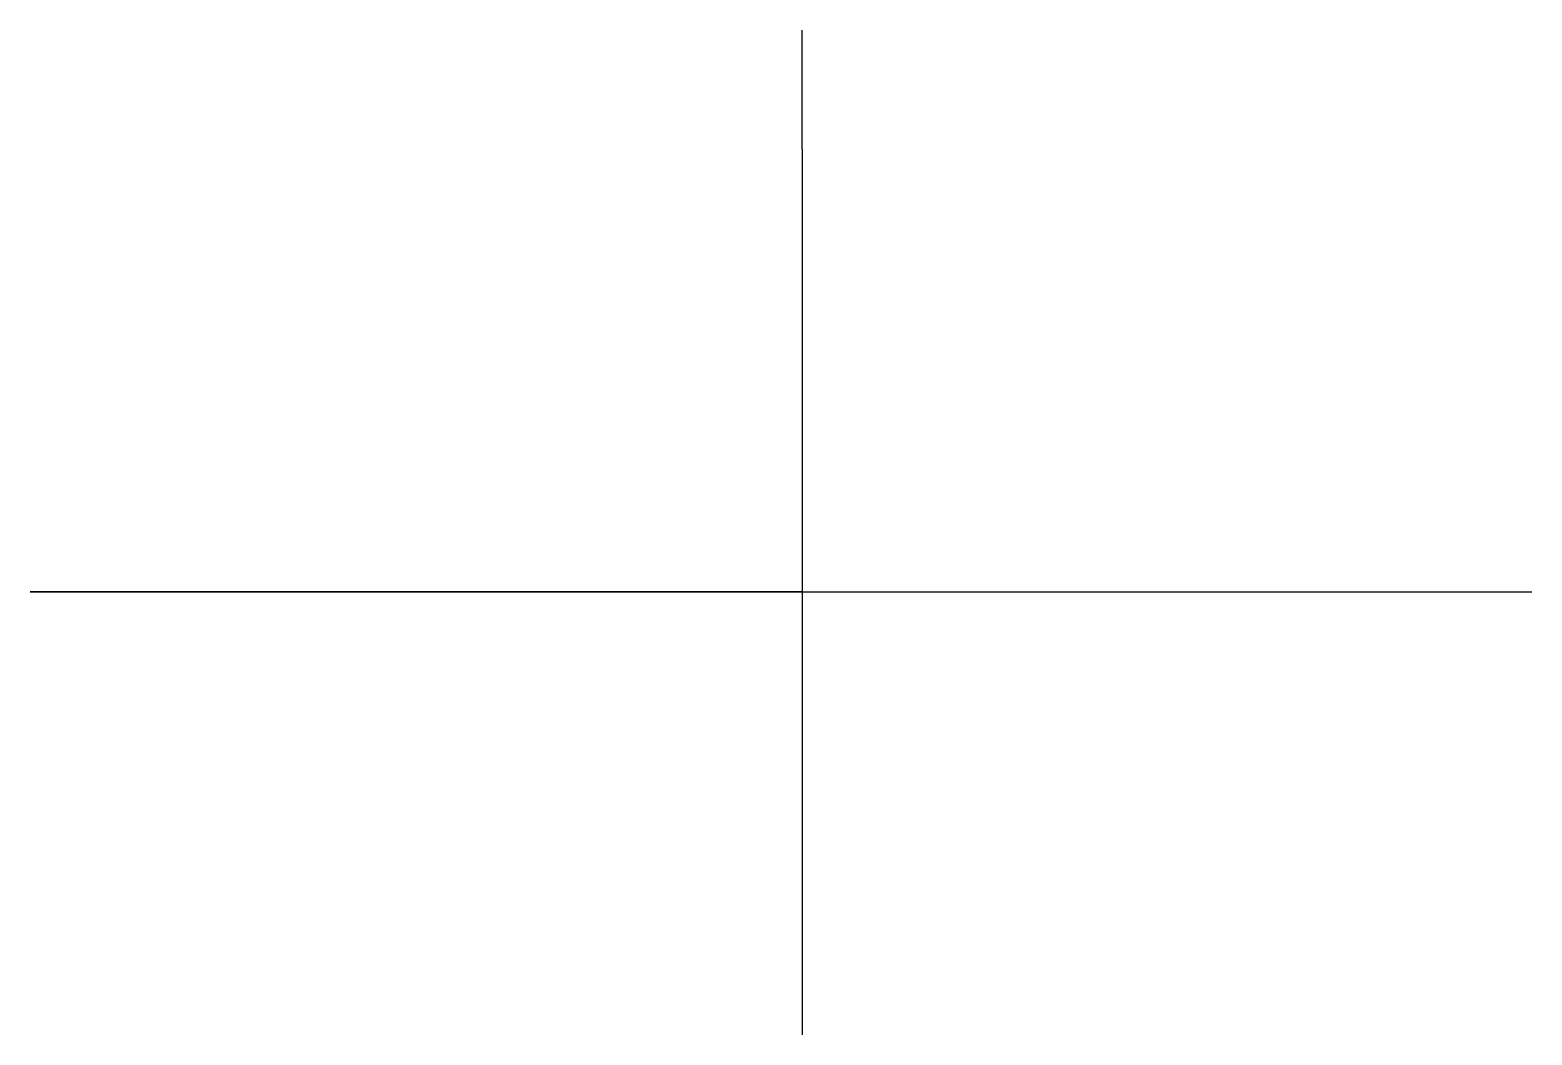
# Model space of a CAD drawing. Header units: inches. Extents: x 31 to 1805, y 1 to 772.
# Drawn here: x 30.53 to 51.03, y 0.85 to 14.57 of the extents above.
import ezdxf

# ---------------------------------------------------------------- set-up
doc = ezdxf.new("R2010")
doc.units = ezdxf.units.IN
doc.header["$MEASUREMENT"] = 0

msp = doc.modelspace()

# ---------------------------------------------------------------- linework, layer by layer
for p, q in [((41.069, 12.942), (41.069, 14.567)), ((41.069, 12.942), (41.069, 0.846)), ((41.069, 6.894), (30.53, 6.894)), ((30.53, 6.894), (41.069, 6.894)), ((41.069, 6.894), (51.026, 6.894))]:
    msp.add_line(p, q)

doc.saveas('drawing.dxf')
